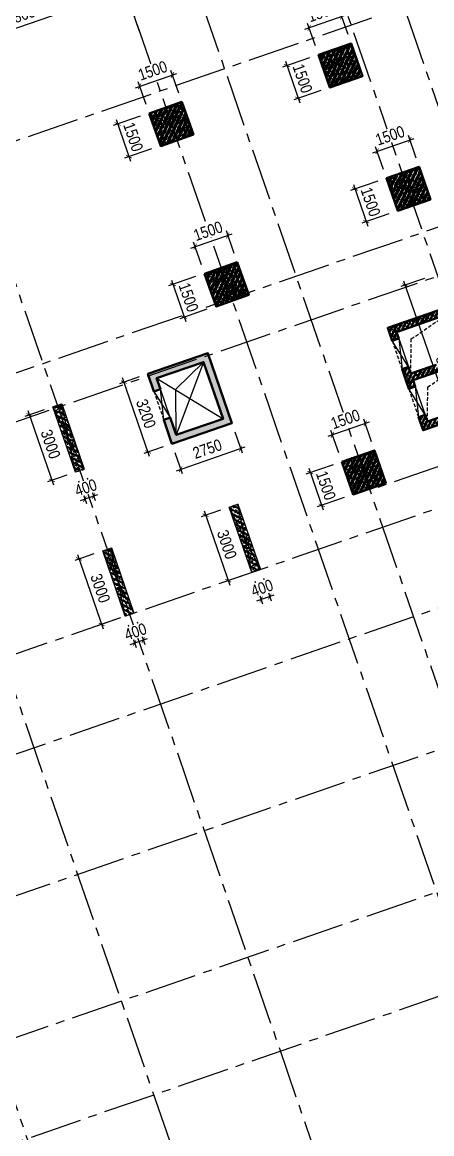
# Model space of a CAD drawing. Header units: millimetres. Extents: x -340714 to 2967022, y -655653 to 62.
# Drawn here: x 1087862 to 1105607, y -159524 to -111390 of the extents above; entities that cross this region are included whole.
import ezdxf

# ---------------------------------------------------------------- set-up
doc = ezdxf.new("R2010")
doc.units = ezdxf.units.MM
doc.header["$LTSCALE"] = 100
doc.header["$PDMODE"] = 32
doc.header["$PDSIZE"] = 2.5
doc.linetypes.add('CENTER2', pattern=[1.125, 0.75, -0.125, 0.125, -0.125])
doc.linetypes.add('DASHED', pattern=[4.5, 3, -1.5])
for name, color, linetype in [('ccu11-Khuat', 9, 'DASHED'), ('ccu11-Thay', 7, 'Continuous'), ('ccu12-Hatch', 250, 'Continuous'), ('ccu12-Manh', 8, 'Continuous'), ('ccu12-Truc', 13, 'CENTER2'), ('KC2-DIM', 251, 'Continuous'), ('KT-Dim', 8, 'Continuous'), ('KT-Hatch', 251, 'Continuous'), ('Xref.Asix of Basement B2$0$AUDIT_I_220805193045-5', 6, 'Continuous'), ('Xref_ST_MBDV Cot vach 30.7.2022|Xref_ST_MBDV Cot vach 30.7.2022|Xref_ST_MBDV Cot vach 30.7.2022|Xref_ST_MBDV Cot vach 30.7.2022|KC-Betong', 6, 'Continuous')]:
    doc.layers.add(name, color=color, linetype=linetype)
for name, color, linetype, lineweight in [('KT-Net cot vach', 6, 'Continuous', 50), ('ST_MBDV Cot vach 220805$0$Xref_ST_MBDV Cot vach 30.7.2022$0$KT-Net cot vach', 6, 'Continuous', 50), ('xref.asix of  podium$0$xref.asix of  podium$0$ST_MBDV Cot vach 220805$0$KT-Net cot vach', 6, 'Continuous', 50)]:
    doc.layers.add(name, color=color, linetype=linetype, lineweight=lineweight)
doc.styles.add('Arial Narrow', font='ARIALN.TTF')
doc.dimstyles.new('ccu12-200', dxfattribs={"dimscale": 200, "dimtxt": 2.5, "dimasz": 1, "dimexe": 1, "dimexo": 2, "dimgap": 1, "dimtad": 1, "dimdec": 0, "dimrnd": 5, "dimdsep": 46, "dimtxsty": 'Arial Narrow', "dimblk": 'ARCHTICK', "dimcen": -1, "dimdle": 1, "dimclrd": 256, "dimclre": 256, "dimclrt": 3, "dimadec": 0, "dimazin": 2, "dimtfac": 0.1, "dimtdec": 0, "dimtmove": 0, "dimatfit": 1, "dimldrblk": 'ARCHTICK', "dimfxl": 1, "dimtvp": 0.833333, "dimtolj": 1, "dimtzin": 12, "dimarcsym": 0})
pattern_1 = [(50, (-550, 3050), (286.904, -25.101), [30, -330]), (355, (-550, 3050), (-55.5, 300.877), [24, -264]), (100.451, (-526.1, 3047.9), (231.404, 275.776), [25.496, -280.457]), (46.184, (-550, 3130), (426.896, -66.208), [45, -495]), (96.636, (-514.43, 3124.5), (373.865, 389.647), [38.244, -420.685]), (351.184, (-550, 3130), (373.865, 389.65), [36, -396]), (21, (-510, 3110), (238.763, -161.048), [30, -330]), (326, (-510, 3110), (97.326, 290.06), [24, -264]), (71.451, (-490.1, 3096.58), (336.09, 129.012), [25.496, -280.457]), (37.5, (-550, 3050), (4.864, 133.1575), [0, -260.8, 0, -268, 0, -265]), (7.5, (-550, 3050), (105.228, 157.7647), [0, -152.8, 0, -254.8, 0, -101]), (327.5, (-639.2, 3050), (213.529, -9.022), [0, -100, 0, -312, 0, -414]), (317.5, (-679.2, 3050), (233.274, 40.042), [0, -130, 0, -207.2, 0, -294]), (45, (-550, 3050), (-120.208, 120.208), []), (45, (-550, 3099), (-120.208, 120.208), [])]
pattern_2 = [(50, (550, -550), (286.904, -25.1), [30, -330]), (355, (550, -550), (-55.5, 300.877), [24, -264]), (100.451, (573.9, -552.1), (231.404, 275.776), [25.496, -280.457]), (46.184, (550, -470), (426.9, -66.21), [45, -495]), (96.636, (585.57, -475.5), (373.87, 389.65), [38.24, -420.69]), (351.184, (550, -470), (373.86, 389.65), [36, -396]), (21, (590, -490), (238.763, -161.048), [30, -330]), (326, (590, -490), (97.326, 290.06), [24, -264]), (71.451, (609.9, -503.42), (336.09, 129.01), [25.496, -280.457]), (37.5, (550, -550), (4.864, 133.1575), [0, -260.8, 0, -268, 0, -265]), (7.5, (550, -550), (105.228, 157.765), [0, -152.8, 0, -254.8, 0, -101]), (327.5, (460.8, -550), (213.529, -9.022), [0, -100, 0, -312, 0, -414]), (317.5, (420.8, -550), (233.274, 40.042), [0, -130, 0, -207.2, 0, -294]), (45, (550, -550), (-120.208, 120.208), []), (45, (550, -501), (-120.208, 120.208), [])]

# ---------------------------------------------------------------- blocks, each defined once
blk = doc.blocks.new('_ARCHTICK')
at = {"color": 0, "linetype": 'ByBlock', "const_width": 0.15}
blk.add_lwpolyline([(-0.5, -0.5), (0.5, 0.5)], dxfattribs=at)
blk = doc.blocks.new('*D1023')
at = {"layer": 'Defpoints', "color": 0, "transparency": 16777216}
for p in [(333214, -44363), (333962, -46528), (325785, -49351)]:
    blk.add_point(p, dxfattribs=at)
at = {"layer": 'KT-Dim', "lineweight": -2, "transparency": 16777216}
for p, q in [((333831, -46150), (333149, -44174)), ((324849, -47251), (333403, -44298)), ((325655, -48973), (324972, -46997))]:
    blk.add_line(p, q, dxfattribs=at)
at = {"layer": 'KT-Dim', "lineweight": -2, "transparency": 16777216, "xscale": 200, "yscale": 200, "zscale": 200}
for p, rotation in [((333214, -44363), 19.04713796363416), ((325038, -47186), 199.0471379636342)]:
    blk.add_blockref('_ARCHTICK', p, dxfattribs=dict(at, rotation=rotation))
at = {"layer": 'KT-Dim', "color": 3, "transparency": 16777216, "insert": (328977, -45344), "char_height": 500, "attachment_point": 5, "rotation": 19.0471, "style": 'Arial Narrow'}
blk.add_mtext('\\A1;8650', dxfattribs=at)
blk = doc.blocks.new('*D1024')
at = {"layer": 'Defpoints', "color": 0, "transparency": 16777216}
for p in [(336003, -43400), (336750, -45566), (333962, -46528)]:
    blk.add_point(p, dxfattribs=at)
at = {"layer": 'KT-Dim', "lineweight": -2, "transparency": 16777216}
for p, q in [((336620, -45188), (335937, -43211)), ((333025, -44428), (336192, -43335)), ((333831, -46150), (333149, -44174))]:
    blk.add_line(p, q, dxfattribs=at)
at = {"layer": 'KT-Dim', "lineweight": -2, "transparency": 16777216, "xscale": 200, "yscale": 200, "zscale": 200}
for p, rotation in [((336003, -43400), 19.04713796363416), ((333214, -44363), 199.0471379636342)]:
    blk.add_blockref('_ARCHTICK', p, dxfattribs=dict(at, rotation=rotation))
at = {"layer": 'KT-Dim', "color": 3, "transparency": 16777216, "insert": (334460, -43451), "char_height": 500, "attachment_point": 5, "rotation": 19.0471, "style": 'Arial Narrow'}
blk.add_mtext('\\A1;2950', dxfattribs=at)
blk = doc.blocks.new('LOI-B2-T1-PN')
at = {"layer": 'KT-Net cot vach'}
h = blk.add_hatch(dxfattribs=at)
h.set_pattern_fill('1BETONG2-BOP', color=250, scale=30, style=0, pattern_type=2)
h.set_pattern_definition([(69.0471, (17329.28, -10971.5), (209.5408, 52.4275), [22.5, -247.5]), (14.0471, (17329.28, -10971.5), (-112.989, 199.7187), [18, -198]), (119.4985, (17346.74, -10967.13), (96.552, 252.1462), [19.122, -210.3426]), (65.2313, (17309.7, -10914.8), (318.848, 57.55), [33.75, -371.25]), (115.6827, (17336.27, -10910), (169.677, 367.7426), [28.683, -315.514]), (10.2313, (17309.7, -10914.8), (169.677, 367.743), [27, -297]), (40.0471, (17342.95, -10919.18), (208.686, -55.7332), [22.5, -247.5]), (245.0471, (17342.95, -10919.18), (226.3168, -37.8782), [18, -198]), (90.4985, (17360.34, -10923.82), (206.6893, 173.7226), [19.122, -210.3426]), (86.54714, (17329.276, -10971.5), (-73.03432, 68.2125), [0, -195.6, 0, -201, 0, -198.75]), (23.5471, (17329.28, -10971.5), (43.1377, 135.5289), [0, -114.6, 0, -191.1, 0, -75.75]), (346.54714, (17266.04, -10993.335), (153.58697, 45.86723), [0, -75, 0, -234, 0, -310.5]), (336.5471, (17237.68, -11003.13), (155.5764, 85.4834), [0, -97.5, 0, -155.4, 0, -220.5]), (334.0471, (17329.28, -10971.5), (55.798, 114.6422), []), (334.0471, (17317.28, -10936.76), (55.798, 114.6422), [])])
h.paths.add_polyline_path([(25769, -4010), (25606, -3537), (27639, -2836), (28487, -5293), (26455, -5995), (26194, -5239), (25910, -5337), (26269, -6376), (28869, -5479), (27824, -2454), (25225, -3351), (25486, -4108)])
at = {"layer": 'ccu11-Khuat', "color": 6, "ltscale": 0.5}
blk.add_lwpolyline([(25486, -4108), (25910, -5337)], dxfattribs=at)
at = {"layer": 'ccu11-Thay', "color": 6, "ltscale": 0.5}
blk.add_lwpolyline([(26194, -5239), (25769, -4010)], dxfattribs=at)
at = {"layer": 'ccu12-Manh', "ltscale": 0.5}
blk.add_lwpolyline([(26455, -5995), (26431, -4005), (27639, -2836)], dxfattribs=at)
at = {"layer": 'KC2-DIM', "ltscale": 0.5}
for points in [[(27639, -2836), (26455, -5995)], [(25606, -3537), (28487, -5293)], [(25486, -4108), (26194, -5239)], [(25910, -5337), (25769, -4010)]]:
    blk.add_lwpolyline(points, dxfattribs=at)
at = {"layer": 'KT-Net cot vach'}
blk.add_lwpolyline([(25769, -4010), (25606, -3537), (27639, -2836), (28487, -5293), (26455, -5995), (26194, -5239), (25910, -5337), (26269, -6376), (28869, -5479), (27824, -2454), (25225, -3351), (25486, -4108)], close=True, dxfattribs=at)
blk = doc.blocks.new('LOI-KD-PN')
at = {"layer": 'KT-Hatch'}
h = blk.add_hatch(dxfattribs=at)
h.set_pattern_fill('BTCT', color=256, scale=40, angle=19.0471)
h.set_pattern_definition([(69.0471, (-1438.87, -2076.93), (279.3878, 69.9034), [30, -330]), (14.0471, (-1438.87, -2076.93), (-150.6518, 266.2916), [24, -264]), (119.4985, (-1415.6, -2071.1), (128.7362, 336.1949), [25.496, -280.4568]), (65.2313, (-1464.98, -2001.3), (425.1306, 76.733), [45, -495]), (115.6827, (-1429.55, -1994.9), (226.2364, 490.3235), [38.244, -420.685]), (10.2313, (-1465, -2001.3), (226.236, 490.3237), [36, -396]), (40.0471, (-1420.64, -2007.16), (278.2479, -74.311), [30, -330]), (345.0471, (-1420.64, -2007.16), (-2.6623, 305.9413), [24, -264]), (90.4985, (-1397.46, -2013.36), (275.5857, 231.6301), [25.496, -280.4568]), (56.54714, (-1438.87, -2076.93), (-38.85778, 127.45455), [0, -260.8, 0, -268, 0, -265]), (26.54714, (-1438.87, -2076.93), (47.9808, 183.4678), [0, -152.8, 0, -254.8, 0, -101]), (346.54714, (-1523.19, -2106.04), (204.78263, 61.1563), [0, -100, 0, -312, 0, -414]), (336.54714, (-1561, -2119.1), (207.4352, 113.9779), [0, -130, 0, -207.2, 0, -294]), (64.04714, (-1438.87, -2076.93), (-134.87316, 65.6447), []), (64.04714, (-1372.03, -2053.86), (-134.87316, 65.6447), [])])
h.paths.add_polyline_path([(-25413, 16274), (-27871, 15426), (-27675, 14859), (-27392, 14956), (-27490, 15240), (-25315, 15991), (-24695, 14195), (-26869, 13444), (-26967, 13728), (-27251, 13630), (-27055, 13063), (-26957, 12779), (-26674, 12877), (-26772, 13161), (-24597, 13911), (-23977, 12115), (-26151, 11365), (-26249, 11648), (-26533, 11550), (-26337, 10983), (-23880, 11832)])
at = {"layer": 'ccu11-Khuat', "ltscale": 0.5}
blk.add_lwpolyline([(-26869, 13444), (-26852, 14940), (-25315, 15991)], dxfattribs=at)
at = {"layer": 'ccu11-Khuat', "color": 6, "ltscale": 0.5, "elevation": 0}
for points in [[(-27675, 14859), (-27251, 13630)], [(-26957, 12779), (-26533, 11550)]]:
    blk.add_lwpolyline(points, dxfattribs=at)
at = {"layer": 'ccu11-Khuat', "ltscale": 0.5, "elevation": 0}
blk.add_lwpolyline([(-26151, 11365), (-26134, 12860), (-24597, 13911)], dxfattribs=at)
at = {"layer": 'ccu11-Thay', "color": 6, "ltscale": 0.5, "elevation": 0}
for points in [[(-27392, 14956), (-26967, 13728)], [(-26674, 12877), (-26249, 11648)]]:
    blk.add_lwpolyline(points, dxfattribs=at)
at = {"layer": 'KC2-DIM', "ltscale": 0.5, "elevation": 0}
for points in [[(-27392, 14956), (-27251, 13630)], [(-26967, 13728), (-27675, 14859)], [(-26249, 11648), (-26957, 12779)], [(-26674, 12877), (-26533, 11550)]]:
    blk.add_lwpolyline(points, dxfattribs=at)
at = {"layer": 'ST_MBDV Cot vach 220805$0$Xref_ST_MBDV Cot vach 30.7.2022$0$KT-Net cot vach', "elevation": 0}
blk.add_lwpolyline([(-25413, 16274), (-27871, 15426), (-27675, 14859), (-27392, 14956), (-27490, 15240), (-25315, 15991), (-24695, 14195), (-26869, 13444), (-26967, 13728), (-27251, 13630), (-27055, 13063), (-26957, 12779), (-26674, 12877), (-26772, 13161), (-24597, 13911), (-23977, 12115), (-26151, 11365), (-26249, 11648), (-26533, 11550), (-26337, 10983), (-23880, 11832)], close=True, dxfattribs=at)
at = {"layer": 'xref.asix of  podium$0$xref.asix of  podium$0$ST_MBDV Cot vach 220805$0$KT-Net cot vach', "color": 6}
for p, q in [((-27392, 14956, 0), (-27675, 14859, 0)), ((-26967, 13728, 0), (-27251, 13630, 0))]:
    blk.add_line(p, q, dxfattribs=at)
blk = doc.blocks.new('*U147')
h = blk.add_hatch()
h.set_pattern_fill('VATLIEU04', color=250, scale=40, style=0, pattern_type=2)
h.set_pattern_definition(pattern_1)
h.paths.add_polyline_path([(-475, -475), (-75, -475), (-75, 2525), (-475, 2525)])
at = {"color": 6, "ltscale": 0.25}
blk.add_lwpolyline([(-475, -475), (-75, -475), (-75, 2525), (-475, 2525)], close=True, dxfattribs=at)
at = {"layer": 'Defpoints', "linetype": 'ByBlock', "ltscale": 30}
for p, q in [((-75, -475), (-475, 2525)), ((-475, -475), (-75, 2525))]:
    blk.add_line(p, q, dxfattribs=at)
blk = doc.blocks.new('*U151')
h = blk.add_hatch()
h.set_pattern_fill('VATLIEU04', color=250, scale=40, style=0, pattern_type=2)
h.set_pattern_definition(pattern_2)
h.paths.add_polyline_path([(-475, 475), (1025, 475), (1025, -1025), (-475, -1025)])
at = {"color": 6, "ltscale": 0.25}
blk.add_lwpolyline([(-475, 475), (1025, 475), (1025, -1025), (-475, -1025)], close=True, dxfattribs=at)
at = {"layer": 'Defpoints', "linetype": 'ByBlock', "ltscale": 30}
for p, q in [((1025, 475), (-475, -1025)), ((-475, 475), (1025, -1025))]:
    blk.add_line(p, q, dxfattribs=at)
blk = doc.blocks.new('*U157')
h = blk.add_hatch()
h.set_pattern_fill('VATLIEU04', color=250, scale=40, style=0, pattern_type=2)
h.set_pattern_definition(pattern_2)
h.paths.add_polyline_path([(-475, 475), (1025, 475), (1025, -1025), (-475, -1025)])
at = {"color": 6, "ltscale": 0.25}
blk.add_lwpolyline([(-475, 475), (1025, 475), (1025, -1025), (-475, -1025)], close=True, dxfattribs=at)
at = {"layer": 'Defpoints', "linetype": 'ByBlock', "ltscale": 30}
for p, q in [((1025, 475), (-475, -1025)), ((-475, 475), (1025, -1025))]:
    blk.add_line(p, q, dxfattribs=at)
blk = doc.blocks.new('*U339')
h = blk.add_hatch()
h.set_pattern_fill('VATLIEU04', color=250, scale=40, style=0, pattern_type=2)
h.set_pattern_definition(pattern_1)
h.paths.add_polyline_path([(-475, -475), (-75, -475), (-75, 2525), (-475, 2525)])
at = {"color": 6, "ltscale": 0.25}
blk.add_lwpolyline([(-475, -475), (-75, -475), (-75, 2525), (-475, 2525)], close=True, dxfattribs=at)
at = {"layer": 'Defpoints', "linetype": 'ByBlock', "ltscale": 30}
for p, q in [((-75, -475), (-475, 2525)), ((-475, -475), (-75, 2525))]:
    blk.add_line(p, q, dxfattribs=at)
blk = doc.blocks.new('MBDVCOTVACH-T2-T6-PN')
at = {"layer": 'ccu12-Hatch', "ltscale": 0.5}
h = blk.add_hatch(dxfattribs=at)
h.set_pattern_fill('BETONG', color=256, scale=50, pattern_type=2)
h.set_pattern_definition([(0, (-1923553.4, 300749.45), (0, 259.80762), [6.25, -143.75]), (0, (-1923553.4, 300760.28), (0, 259.80762), [6.25, -143.75]), (120, (-1923553.4, 300749.45), (-225, -129.90381), [6.25, -143.75]), (120, (-1923544.03, 300754.87), (-225, -129.90381), [6.25, -143.75]), (0, (-1923478.4, 300879.36), (0, 259.80762), [6.25, -143.75]), (0, (-1923478.4, 300890.18), (0, 259.80762), [6.25, -143.75]), (120, (-1923478.4, 300879.36), (-225, -129.90381), [6.25, -143.75]), (120, (-1923469.03, 300884.77), (-225, -129.90381), [6.25, -143.75]), (60, (-1923547.16, 300749.45), (-225, 129.90381), [6.25, -143.75]), (60, (-1923556.53, 300754.87), (-225, 129.90381), [6.25, -143.75]), (60, (-1923472.16, 300619.55), (-225, 129.90381), [6.25, -143.75]), (60, (-1923481.53, 300624.96), (-225, 129.90381), [6.25, -143.75]), (45, (-1923553.41, 300749.454), (-53.0330086, 53.0330086), []), (50, (-1923553.4, 300749.45), (358.63009, -31.376067), [37.5, -412.5]), (355, (-1923553.4, 300749.45), (-69.37567, 376.09607), [30, -330]), (100.4514, (-1923523.52, 300746.84), (289.25469, 344.71977), [31.870095, -350.571056]), (46.1842, (-1923553.4, 300849.45), (533.62052, -82.75951), [56.25, -618.75]), (96.6356, (-1923508.94, 300842.56), (467.33135, 487.05894), [47.80514, -525.8565]), (351.1842, (-1923553.4, 300849.45), (467.33097, 487.0593), [45, -495]), (21, (-1923503.4, 300824.45), (298.453526, -201.309445), [37.5, -412.5]), (326, (-1923503.4, 300824.45), (121.657666, 362.57502), [30, -330]), (71.4514, (-1923478.54, 300807.68), (420.111314, 161.26525), [31.870095, -350.571056]), (37.5, (-1923553.41, 300749.45), (6.079928, 166.446927), [0, -326, 0, -335, 0, -331.25]), (7.5, (-1923553.4, 300749.45), (131.534769, 197.205856), [0, -191, 0, -318.5, 0, -126.25]), (327.5, (-1923664.9, 300749.45), (266.911218, -11.277436), [0, -125, 0, -390, 0, -517.5]), (317.5, (-1923714.9, 300749.45), (291.593085, 50.05249), [0, -162.5, 0, -259, 0, -367.5])])
edge = h.paths.add_edge_path()
edge.add_arc((4098, -8624), 750, 0, 360)
edge = h.paths.add_edge_path()
edge.add_arc((1410, -254), 750, 0, 360)
edge = h.paths.add_edge_path()
edge.add_arc((101637, -32127), 750, 0, 360)
edge = h.paths.add_edge_path()
edge.add_arc((54389, -32052), 750, 0, 360)
at = {"layer": 'KT-Net cot vach'}
for name, p, rotation in [('*U151', (33221, 10173, 0), 19.35977521795311), ('*U151', (25888, 7638, 0), 19.6849732125525), ('*U151', (36164, 4835, 0), 19.04713795399666), ('*U157', (28287, 691), 19.6849732125525), ('*U151', (34230, -7448), 19.04713795399666)]:
    blk.add_blockref(name, p, dxfattribs=dict(at, rotation=rotation))
at = {"layer": 'Xref.Asix of Basement B2$0$AUDIT_I_220805193045-5', "linetype": 'ByBlock', "xscale": -0.9999999999999998, "rotation": 19.04713795400158}
blk.add_blockref('*U147', (29502, -11528), dxfattribs=at)
at = {"layer": 'Xref_ST_MBDV Cot vach 30.7.2022|Xref_ST_MBDV Cot vach 30.7.2022|Xref_ST_MBDV Cot vach 30.7.2022|Xref_ST_MBDV Cot vach 30.7.2022|KC-Betong', "linetype": 'ByBlock', "xscale": -0.9999999999999998, "rotation": 19.04713795400158}
for p in [(21866, -7182), (24020, -13421)]:
    blk.add_blockref('*U339', p, dxfattribs=at)
blk = doc.blocks.new('*D865')
at = {"layer": 'Defpoints', "color": 0, "ltscale": 0.5, "transparency": 16777216}
for p in [(1094775, -114837), (1093357, -115326)]:
    blk.add_point(p, dxfattribs=at)
at = {"layer": 'KC2-DIM', "lineweight": -2, "ltscale": 0.5, "transparency": 16777216}
for p, q in [((1094644, -114459), (1094307, -113482)), ((1092765, -114226), (1094561, -113606)), ((1093226, -114948), (1092889, -113972))]:
    blk.add_line(p, q, dxfattribs=at)
at = {"layer": 'KC2-DIM', "lineweight": -2, "ltscale": 0.5, "transparency": 16777216, "xscale": 200, "yscale": 200, "zscale": 200}
for p, rotation in [((1094372, -113672), 19.04713795399314), ((1092954, -114161), 199.0471379539931)]:
    blk.add_blockref('_ARCHTICK', p, dxfattribs=dict(at, rotation=rotation))
at = {"layer": 'KC2-DIM', "color": 3, "ltscale": 0.5, "transparency": 16777216, "insert": (1093515, -113486), "char_height": 500, "attachment_point": 5, "rotation": 19.0471, "style": 'Arial Narrow', "bg_fill": 3, "box_fill_scale": 1.1, "bg_fill_color": 256, "bg_fill_true_color": 13158600, "bg_fill_transparency": 0}
blk.add_mtext('\\A1;1500', dxfattribs=at)
at = {"layer": 'Defpoints', "color": 0, "ltscale": 0.5, "transparency": 16777216}
blk.add_point((1094372, -113672), dxfattribs=at)
blk = doc.blocks.new('*D866')
at = {"layer": 'Defpoints', "color": 0, "ltscale": 0.5, "transparency": 16777216}
for p in [(1093357, -115326), (1093846, -116744)]:
    blk.add_point(p, dxfattribs=at)
at = {"layer": 'KC2-DIM', "lineweight": -2, "ltscale": 0.5, "transparency": 16777216}
for p, q in [((1092979, -115457), (1091807, -115861)), ((1091930, -115607), (1092551, -117403)), ((1093468, -116875), (1092296, -117279))]:
    blk.add_line(p, q, dxfattribs=at)
at = {"layer": 'KC2-DIM', "lineweight": -2, "ltscale": 0.5, "transparency": 16777216, "xscale": 200, "yscale": 200, "zscale": 200}
for p, rotation in [((1091996, -115796), 109.047137953989), ((1092485, -117214), 289.047137953989)]:
    blk.add_blockref('_ARCHTICK', p, dxfattribs=dict(at, rotation=rotation))
at = {"layer": 'KC2-DIM', "color": 3, "ltscale": 0.5, "transparency": 16777216, "insert": (1092671, -116357), "char_height": 500, "attachment_point": 5, "rotation": 289.0471, "style": 'Arial Narrow', "bg_fill": 3, "box_fill_scale": 1.1, "bg_fill_color": 256, "bg_fill_true_color": 13158600, "bg_fill_transparency": 0}
blk.add_mtext('\\A1;1500', dxfattribs=at)
at = {"layer": 'Defpoints', "color": 0, "ltscale": 0.5, "transparency": 16777216}
blk.add_point((1092485, -117214), dxfattribs=at)
blk = doc.blocks.new('*D867')
at = {"layer": 'Defpoints', "color": 0, "ltscale": 0.5, "transparency": 16777216}
for p in [(1102112, -112306), (1100694, -112796)]:
    blk.add_point(p, dxfattribs=at)
at = {"layer": 'KC2-DIM', "lineweight": -2, "ltscale": 0.5, "transparency": 16777216}
for p, q in [((1100103, -111696), (1101899, -111076)), ((1101981, -111928), (1101644, -110952)), ((1100563, -112418), (1100226, -111442))]:
    blk.add_line(p, q, dxfattribs=at)
at = {"layer": 'KC2-DIM', "lineweight": -2, "ltscale": 0.5, "transparency": 16777216, "xscale": 200, "yscale": 200, "zscale": 200}
for p, rotation in [((1101710, -111141), 19.04713795399605), ((1100292, -111631), 199.047137953996)]:
    blk.add_blockref('_ARCHTICK', p, dxfattribs=dict(at, rotation=rotation))
at = {"layer": 'KC2-DIM', "color": 3, "ltscale": 0.5, "transparency": 16777216, "insert": (1100852, -110956), "char_height": 500, "attachment_point": 5, "rotation": 19.0471, "style": 'Arial Narrow', "bg_fill": 3, "box_fill_scale": 1.1, "bg_fill_color": 256, "bg_fill_true_color": 13158600, "bg_fill_transparency": 0}
blk.add_mtext('\\A1;1500', dxfattribs=at)
at = {"layer": 'Defpoints', "color": 0, "ltscale": 0.5, "transparency": 16777216}
blk.add_point((1101710, -111141), dxfattribs=at)
blk = doc.blocks.new('*D868')
at = {"layer": 'Defpoints', "color": 0, "ltscale": 0.5, "transparency": 16777216}
for p in [(1100694, -112796), (1101183, -114214)]:
    blk.add_point(p, dxfattribs=at)
at = {"layer": 'KC2-DIM', "lineweight": -2, "ltscale": 0.5, "transparency": 16777216}
for p, q in [((1100316, -112927), (1099144, -113331)), ((1099268, -113077), (1099888, -114873)), ((1100805, -114344), (1099633, -114749))]:
    blk.add_line(p, q, dxfattribs=at)
at = {"layer": 'KC2-DIM', "lineweight": -2, "ltscale": 0.5, "transparency": 16777216, "xscale": 200, "yscale": 200, "zscale": 200}
for p, rotation in [((1099333, -113266), 109.047137953989), ((1099822, -114684), 289.047137953989)]:
    blk.add_blockref('_ARCHTICK', p, dxfattribs=dict(at, rotation=rotation))
at = {"layer": 'KC2-DIM', "color": 3, "ltscale": 0.5, "transparency": 16777216, "insert": (1100008, -113826), "char_height": 500, "attachment_point": 5, "rotation": 289.0471, "style": 'Arial Narrow', "bg_fill": 3, "box_fill_scale": 1.1, "bg_fill_color": 256, "bg_fill_true_color": 13158600, "bg_fill_transparency": 0}
blk.add_mtext('\\A1;1500', dxfattribs=at)
at = {"layer": 'Defpoints', "color": 0, "ltscale": 0.5, "transparency": 16777216}
blk.add_point((1099822, -114684), dxfattribs=at)
blk = doc.blocks.new('*D825')
at = {"layer": 'Defpoints', "color": 0, "ltscale": 0.5, "transparency": 16777216}
for p in [(1105059, -117649), (1103641, -118139)]:
    blk.add_point(p, dxfattribs=at)
at = {"layer": 'KC2-DIM', "lineweight": -2, "ltscale": 0.5, "transparency": 16777216}
for p, q in [((1103050, -117039), (1104846, -116419)), ((1104929, -117271), (1104592, -116295)), ((1103511, -117760), (1103174, -116784))]:
    blk.add_line(p, q, dxfattribs=at)
at = {"layer": 'KC2-DIM', "lineweight": -2, "ltscale": 0.5, "transparency": 16777216, "xscale": 200, "yscale": 200, "zscale": 200}
for p, rotation in [((1104657, -116484), 19.04713795399605), ((1103239, -116973), 199.047137953996)]:
    blk.add_blockref('_ARCHTICK', p, dxfattribs=dict(at, rotation=rotation))
at = {"layer": 'KC2-DIM', "color": 3, "ltscale": 0.5, "transparency": 16777216, "insert": (1103799, -116298), "char_height": 500, "attachment_point": 5, "rotation": 19.0471, "style": 'Arial Narrow', "bg_fill": 3, "box_fill_scale": 1.1, "bg_fill_color": 256, "bg_fill_true_color": 13158600, "bg_fill_transparency": 0}
blk.add_mtext('\\A1;1500', dxfattribs=at)
at = {"layer": 'Defpoints', "color": 0, "ltscale": 0.5, "transparency": 16777216}
blk.add_point((1104657, -116484), dxfattribs=at)
blk = doc.blocks.new('*D826')
at = {"layer": 'Defpoints', "color": 0, "ltscale": 0.5, "transparency": 16777216}
for p in [(1103641, -118139), (1104131, -119556)]:
    blk.add_point(p, dxfattribs=at)
at = {"layer": 'KC2-DIM', "lineweight": -2, "ltscale": 0.5, "transparency": 16777216}
for p, q in [((1103263, -118269), (1102091, -118674)), ((1102215, -118419), (1102835, -120215)), ((1103753, -119687), (1102581, -120092))]:
    blk.add_line(p, q, dxfattribs=at)
at = {"layer": 'KC2-DIM', "lineweight": -2, "ltscale": 0.5, "transparency": 16777216, "xscale": 200, "yscale": 200, "zscale": 200}
for p, rotation in [((1102280, -118608), 109.047137953989), ((1102770, -120026), 289.047137953989)]:
    blk.add_blockref('_ARCHTICK', p, dxfattribs=dict(at, rotation=rotation))
at = {"layer": 'KC2-DIM', "color": 3, "ltscale": 0.5, "transparency": 16777216, "insert": (1102956, -119169), "char_height": 500, "attachment_point": 5, "rotation": 289.0471, "style": 'Arial Narrow', "bg_fill": 3, "box_fill_scale": 1.1, "bg_fill_color": 256, "bg_fill_true_color": 13158600, "bg_fill_transparency": 0}
blk.add_mtext('\\A1;1500', dxfattribs=at)
at = {"layer": 'Defpoints', "color": 0, "ltscale": 0.5, "transparency": 16777216}
blk.add_point((1102770, -120026), dxfattribs=at)
blk = doc.blocks.new('*D827')
at = {"layer": 'Defpoints', "color": 0, "ltscale": 0.5, "transparency": 16777216}
for p in [(1097173, -121784), (1095755, -122274)]:
    blk.add_point(p, dxfattribs=at)
at = {"layer": 'KC2-DIM', "lineweight": -2, "ltscale": 0.5, "transparency": 16777216}
for p, q in [((1095164, -121174), (1096960, -120554)), ((1097043, -121406), (1096706, -120430)), ((1095625, -121896), (1095288, -120920))]:
    blk.add_line(p, q, dxfattribs=at)
at = {"layer": 'KC2-DIM', "lineweight": -2, "ltscale": 0.5, "transparency": 16777216, "xscale": 200, "yscale": 200, "zscale": 200}
for p, rotation in [((1096771, -120619), 19.04713795399314), ((1095353, -121109), 199.0471379539931)]:
    blk.add_blockref('_ARCHTICK', p, dxfattribs=dict(at, rotation=rotation))
at = {"layer": 'KC2-DIM', "color": 3, "ltscale": 0.5, "transparency": 16777216, "insert": (1095913, -120433), "char_height": 500, "attachment_point": 5, "rotation": 19.0471, "style": 'Arial Narrow', "bg_fill": 3, "box_fill_scale": 1.1, "bg_fill_color": 256, "bg_fill_true_color": 13158600, "bg_fill_transparency": 0}
blk.add_mtext('\\A1;1500', dxfattribs=at)
at = {"layer": 'Defpoints', "color": 0, "ltscale": 0.5, "transparency": 16777216}
blk.add_point((1096771, -120619), dxfattribs=at)
blk = doc.blocks.new('*D828')
at = {"layer": 'Defpoints', "color": 0, "ltscale": 0.5, "transparency": 16777216}
for p in [(1095755, -122274), (1096245, -123692)]:
    blk.add_point(p, dxfattribs=at)
at = {"layer": 'KC2-DIM', "lineweight": -2, "ltscale": 0.5, "transparency": 16777216}
for p, q in [((1095377, -122404), (1094205, -122809)), ((1094329, -122555), (1094949, -124351)), ((1095867, -123822), (1094695, -124227))]:
    blk.add_line(p, q, dxfattribs=at)
at = {"layer": 'KC2-DIM', "lineweight": -2, "ltscale": 0.5, "transparency": 16777216, "xscale": 200, "yscale": 200, "zscale": 200}
for p, rotation in [((1094394, -122744), 109.047137953989), ((1094884, -124162), 289.047137953989)]:
    blk.add_blockref('_ARCHTICK', p, dxfattribs=dict(at, rotation=rotation))
at = {"layer": 'KC2-DIM', "color": 3, "ltscale": 0.5, "transparency": 16777216, "insert": (1095069, -123304), "char_height": 500, "attachment_point": 5, "rotation": 289.0471, "style": 'Arial Narrow', "bg_fill": 3, "box_fill_scale": 1.1, "bg_fill_color": 256, "bg_fill_true_color": 13158600, "bg_fill_transparency": 0}
blk.add_mtext('\\A1;1500', dxfattribs=at)
at = {"layer": 'Defpoints', "color": 0, "ltscale": 0.5, "transparency": 16777216}
blk.add_point((1094884, -124162), dxfattribs=at)
blk = doc.blocks.new('*D817')
at = {"layer": 'Defpoints', "color": 0, "ltscale": 0.5, "transparency": 16777216}
for p in [(1103125, -129932), (1101707, -130421)]:
    blk.add_point(p, dxfattribs=at)
at = {"layer": 'KC2-DIM', "lineweight": -2, "ltscale": 0.5, "transparency": 16777216}
for p, q in [((1101115, -129321), (1102911, -128701)), ((1102994, -129554), (1102657, -128578)), ((1101576, -130043), (1101239, -129067))]:
    blk.add_line(p, q, dxfattribs=at)
at = {"layer": 'KC2-DIM', "lineweight": -2, "ltscale": 0.5, "transparency": 16777216, "xscale": 200, "yscale": 200, "zscale": 200}
for p, rotation in [((1102722, -128767), 19.04713795399604), ((1101305, -129256), 199.047137953996)]:
    blk.add_blockref('_ARCHTICK', p, dxfattribs=dict(at, rotation=rotation))
at = {"layer": 'KC2-DIM', "color": 3, "ltscale": 0.5, "transparency": 16777216, "insert": (1101865, -128581), "char_height": 500, "attachment_point": 5, "rotation": 19.0471, "style": 'Arial Narrow', "bg_fill": 3, "box_fill_scale": 1.1, "bg_fill_color": 256, "bg_fill_true_color": 13158600, "bg_fill_transparency": 0}
blk.add_mtext('\\A1;1500', dxfattribs=at)
at = {"layer": 'Defpoints', "color": 0, "ltscale": 0.5, "transparency": 16777216}
blk.add_point((1102722, -128767), dxfattribs=at)
blk = doc.blocks.new('*D818')
at = {"layer": 'Defpoints', "color": 0, "ltscale": 0.5, "transparency": 16777216}
for p in [(1101707, -130421), (1102196, -131839)]:
    blk.add_point(p, dxfattribs=at)
at = {"layer": 'KC2-DIM', "lineweight": -2, "ltscale": 0.5, "transparency": 16777216}
for p, q in [((1101329, -130552), (1100157, -130957)), ((1100281, -130702), (1100901, -132498)), ((1101818, -131970), (1100646, -132374))]:
    blk.add_line(p, q, dxfattribs=at)
at = {"layer": 'KC2-DIM', "lineweight": -2, "ltscale": 0.5, "transparency": 16777216, "xscale": 200, "yscale": 200, "zscale": 200}
for p, rotation in [((1100346, -130891), 109.047137953989), ((1100835, -132309), 289.047137953989)]:
    blk.add_blockref('_ARCHTICK', p, dxfattribs=dict(at, rotation=rotation))
at = {"layer": 'KC2-DIM', "color": 3, "ltscale": 0.5, "transparency": 16777216, "insert": (1101021, -131452), "char_height": 500, "attachment_point": 5, "rotation": 289.0471, "style": 'Arial Narrow', "bg_fill": 3, "box_fill_scale": 1.1, "bg_fill_color": 256, "bg_fill_true_color": 13158600, "bg_fill_transparency": 0}
blk.add_mtext('\\A1;1500', dxfattribs=at)
at = {"layer": 'Defpoints', "color": 0, "ltscale": 0.5, "transparency": 16777216}
blk.add_point((1100835, -132309), dxfattribs=at)
blk = doc.blocks.new('*D890')
at = {"layer": 'Defpoints', "color": 0, "ltscale": 0.5, "transparency": 16777216}
for p in [(1091348, -134278), (1092327, -137113), (1091304, -137466)]:
    blk.add_point(p, dxfattribs=at)
at = {"layer": 'KC2-DIM', "lineweight": -2, "ltscale": 0.5, "transparency": 16777216}
for p, q in [((1090970, -134408), (1090136, -134696)), ((1090260, -134442), (1091370, -137655)), ((1091949, -137244), (1091115, -137532))]:
    blk.add_line(p, q, dxfattribs=at)
at = {"layer": 'KC2-DIM', "lineweight": -2, "ltscale": 0.5, "transparency": 16777216, "xscale": 200, "yscale": 200, "zscale": 200}
for p, rotation in [((1090325, -134631), 109.0471379540068), ((1091304, -137466), 289.0471379540069)]:
    blk.add_blockref('_ARCHTICK', p, dxfattribs=dict(at, rotation=rotation))
at = {"layer": 'KC2-DIM', "color": 3, "ltscale": 0.5, "transparency": 16777216, "insert": (1091245, -135900), "char_height": 500, "attachment_point": 5, "rotation": 289.0471, "style": 'Arial Narrow', "bg_fill": 3, "box_fill_scale": 1.1, "bg_fill_color": 256, "bg_fill_true_color": 13158600, "bg_fill_transparency": 0}
blk.add_mtext('\\A1;3000', dxfattribs=at)
blk = doc.blocks.new('*D891')
at = {"layer": 'Defpoints', "color": 0, "ltscale": 0.5, "transparency": 16777216}
blk.add_point((1092705, -136983), dxfattribs=at)
at = {"layer": 'KC2-DIM', "lineweight": -2, "ltscale": 0.5, "transparency": 16777216}
for p, q in [((1092458, -137491), (1092795, -138468)), ((1092836, -137361), (1093173, -138337)), ((1092540, -138344), (1093297, -138083))]:
    blk.add_line(p, q, dxfattribs=at)
at = {"layer": 'KC2-DIM', "lineweight": -2, "ltscale": 0.5, "transparency": 16777216, "xscale": 200, "yscale": 200, "zscale": 200}
for p, rotation in [((1092730, -138279), 199.0472059538776), ((1093108, -138148), 19.04720595387755)]:
    blk.add_blockref('_ARCHTICK', p, dxfattribs=dict(at, rotation=rotation))
at = {"layer": 'KC2-DIM', "color": 3, "ltscale": 0.5, "transparency": 16777216, "insert": (1092770, -137783), "char_height": 500, "attachment_point": 5, "rotation": 19.0472, "style": 'Arial Narrow', "bg_fill": 3, "box_fill_scale": 1.1, "bg_fill_color": 256, "bg_fill_true_color": 13158600, "bg_fill_transparency": 0}
blk.add_mtext('\\A1;400', dxfattribs=at)
at = {"layer": 'Defpoints', "color": 0, "ltscale": 0.5, "transparency": 16777216}
for p in [(1092327, -137113), (1093108, -138148)]:
    blk.add_point(p, dxfattribs=at)
blk = doc.blocks.new('*D800')
at = {"layer": 'Defpoints', "color": 0, "ltscale": 0.5, "transparency": 16777216}
for p in [(1096831, -132385), (1097810, -135220), (1096787, -135574)]:
    blk.add_point(p, dxfattribs=at)
at = {"layer": 'KC2-DIM', "lineweight": -2, "ltscale": 0.5, "transparency": 16777216}
for p, q in [((1096452, -132515), (1095619, -132803)), ((1095742, -132549), (1096852, -135763)), ((1097432, -135351), (1096598, -135639))]:
    blk.add_line(p, q, dxfattribs=at)
at = {"layer": 'KC2-DIM', "lineweight": -2, "ltscale": 0.5, "transparency": 16777216, "xscale": 200, "yscale": 200, "zscale": 200}
for p, rotation in [((1095808, -132738), 109.0471379540068), ((1096787, -135574), 289.0471379540069)]:
    blk.add_blockref('_ARCHTICK', p, dxfattribs=dict(at, rotation=rotation))
at = {"layer": 'KC2-DIM', "color": 3, "ltscale": 0.5, "transparency": 16777216, "insert": (1096728, -134007), "char_height": 500, "attachment_point": 5, "rotation": 289.0471, "style": 'Arial Narrow', "bg_fill": 3, "box_fill_scale": 1.1, "bg_fill_color": 256, "bg_fill_true_color": 13158600, "bg_fill_transparency": 0}
blk.add_mtext('\\A1;3000', dxfattribs=at)
blk = doc.blocks.new('*D801')
at = {"layer": 'Defpoints', "color": 0, "ltscale": 0.5, "transparency": 16777216}
blk.add_point((1098188, -135090), dxfattribs=at)
at = {"layer": 'KC2-DIM', "lineweight": -2, "ltscale": 0.5, "transparency": 16777216}
for p, q in [((1097940, -135599), (1098277, -136575)), ((1098318, -135468), (1098655, -136444)), ((1098023, -136451), (1098779, -136190))]:
    blk.add_line(p, q, dxfattribs=at)
at = {"layer": 'KC2-DIM', "lineweight": -2, "ltscale": 0.5, "transparency": 16777216, "xscale": 200, "yscale": 200, "zscale": 200}
for p, rotation in [((1098590, -136255), 19.04720595387755), ((1098212, -136386), 199.0472059538776)]:
    blk.add_blockref('_ARCHTICK', p, dxfattribs=dict(at, rotation=rotation))
at = {"layer": 'KC2-DIM', "color": 3, "ltscale": 0.5, "transparency": 16777216, "insert": (1098252, -135890), "char_height": 500, "attachment_point": 5, "rotation": 19.0472, "style": 'Arial Narrow', "bg_fill": 3, "box_fill_scale": 1.1, "bg_fill_color": 256, "bg_fill_true_color": 13158600, "bg_fill_transparency": 0}
blk.add_mtext('\\A1;400', dxfattribs=at)
at = {"layer": 'Defpoints', "color": 0, "ltscale": 0.5, "transparency": 16777216}
for p in [(1097810, -135220), (1098590, -136255)]:
    blk.add_point(p, dxfattribs=at)
blk = doc.blocks.new('*D802')
at = {"layer": 'Defpoints', "color": 0, "ltscale": 0.5, "transparency": 16777216}
for p in [(1089194, -128039), (1090173, -130875), (1089150, -131228)]:
    blk.add_point(p, dxfattribs=at)
at = {"layer": 'KC2-DIM', "lineweight": -2, "ltscale": 0.5, "transparency": 16777216}
for p, q in [((1088816, -128169), (1087982, -128457)), ((1088106, -128203), (1089216, -131417)), ((1089795, -131005), (1088961, -131293))]:
    blk.add_line(p, q, dxfattribs=at)
at = {"layer": 'KC2-DIM', "lineweight": -2, "ltscale": 0.5, "transparency": 16777216, "xscale": 200, "yscale": 200, "zscale": 200}
for p, rotation in [((1088171, -128392), 109.0471379540027), ((1089150, -131228), 289.0471379540026)]:
    blk.add_blockref('_ARCHTICK', p, dxfattribs=dict(at, rotation=rotation))
at = {"layer": 'KC2-DIM', "color": 3, "ltscale": 0.5, "transparency": 16777216, "insert": (1089091, -129661), "char_height": 500, "attachment_point": 5, "rotation": 289.0471, "style": 'Arial Narrow', "bg_fill": 3, "box_fill_scale": 1.1, "bg_fill_color": 256, "bg_fill_true_color": 13158600, "bg_fill_transparency": 0}
blk.add_mtext('\\A1;3000', dxfattribs=at)
blk = doc.blocks.new('*D803')
at = {"layer": 'Defpoints', "color": 0, "ltscale": 0.5, "transparency": 16777216}
blk.add_point((1090551, -130744), dxfattribs=at)
at = {"layer": 'KC2-DIM', "lineweight": -2, "ltscale": 0.5, "transparency": 16777216}
for p, q in [((1090304, -131253), (1090641, -132229)), ((1090682, -131122), (1091019, -132099)), ((1090387, -132105), (1091143, -131844))]:
    blk.add_line(p, q, dxfattribs=at)
at = {"layer": 'KC2-DIM', "lineweight": -2, "ltscale": 0.5, "transparency": 16777216, "xscale": 200, "yscale": 200, "zscale": 200}
for p, rotation in [((1090954, -131910), 19.04720595387755), ((1090576, -132040), 199.0472059538776)]:
    blk.add_blockref('_ARCHTICK', p, dxfattribs=dict(at, rotation=rotation))
at = {"layer": 'KC2-DIM', "color": 3, "ltscale": 0.5, "transparency": 16777216, "insert": (1090616, -131544), "char_height": 500, "attachment_point": 5, "rotation": 19.0472, "style": 'Arial Narrow', "bg_fill": 3, "box_fill_scale": 1.1, "bg_fill_color": 256, "bg_fill_true_color": 13158600, "bg_fill_transparency": 0}
blk.add_mtext('\\A1;400', dxfattribs=at)
at = {"layer": 'Defpoints', "color": 0, "ltscale": 0.5, "transparency": 16777216}
for p in [(1090173, -130875), (1090954, -131910)]:
    blk.add_point(p, dxfattribs=at)
blk = doc.blocks.new('*D878')
at = {"layer": 'Defpoints', "color": 0, "ltscale": 0.5, "transparency": 16777216}
for p in [(1105665, -122352), (1107097, -130427), (1108309, -130009)]:
    blk.add_point(p, dxfattribs=at)
at = {"layer": 'KC2-DIM', "lineweight": -2, "ltscale": 0.5, "transparency": 16777216}
for p, q in [((1105287, -122483), (1104264, -122836)), ((1104388, -122582), (1107162, -130616)), ((1107931, -130139), (1106908, -130492))]:
    blk.add_line(p, q, dxfattribs=at)
at = {"layer": 'KC2-DIM', "lineweight": -2, "ltscale": 0.5, "transparency": 16777216, "xscale": 200, "yscale": 200, "zscale": 200}
for p, rotation in [((1104453, -122771), 109.0471379530785), ((1107097, -130427), 289.0471379530785)]:
    blk.add_blockref('_ARCHTICK', p, dxfattribs=dict(at, rotation=rotation))
at = {"layer": 'KC2-DIM', "color": 3, "ltscale": 0.5, "transparency": 16777216, "insert": (1106205, -126450), "char_height": 500, "attachment_point": 5, "rotation": 289.0471, "style": 'Arial Narrow', "bg_fill": 3, "box_fill_scale": 1.1, "bg_fill_color": 256, "bg_fill_true_color": 13158600, "bg_fill_transparency": 0}
blk.add_mtext('\\A1;8100', dxfattribs=at)
blk = doc.blocks.new('*D883')
at = {"layer": 'Defpoints', "color": 0, "ltscale": 0.5, "transparency": 16777216}
for p in [(1096950, -128747), (1094350, -129644), (1097331, -129850)]:
    blk.add_point(p, dxfattribs=at)
at = {"layer": 'KC2-DIM', "lineweight": -2, "ltscale": 0.5, "transparency": 16777216}
for p, q in [((1097080, -129125), (1097396, -130039)), ((1094542, -130812), (1097520, -129784)), ((1094481, -130022), (1094797, -130936))]:
    blk.add_line(p, q, dxfattribs=at)
at = {"layer": 'KC2-DIM', "lineweight": -2, "ltscale": 0.5, "transparency": 16777216, "xscale": 200, "yscale": 200, "zscale": 200}
for p, rotation in [((1097331, -129850), 19.04713795341317), ((1094731, -130747), 199.0471379534132)]:
    blk.add_blockref('_ARCHTICK', p, dxfattribs=dict(at, rotation=rotation))
at = {"layer": 'KC2-DIM', "color": 3, "ltscale": 0.5, "transparency": 16777216, "insert": (1095882, -129868), "char_height": 500, "attachment_point": 5, "rotation": 19.0471, "style": 'Arial Narrow', "bg_fill": 3, "box_fill_scale": 1.1, "bg_fill_color": 256, "bg_fill_true_color": 13158600, "bg_fill_transparency": 0}
blk.add_mtext('\\A1;2750', dxfattribs=at)
blk = doc.blocks.new('*D884')
at = {"layer": 'Defpoints', "color": 0, "ltscale": 0.5, "transparency": 16777216}
for p in [(1092270, -126977), (1093306, -126619), (1094350, -129644)]:
    blk.add_point(p, dxfattribs=at)
at = {"layer": 'KC2-DIM', "lineweight": -2, "ltscale": 0.5, "transparency": 16777216}
for p, q in [((1092928, -126750), (1092081, -127042)), ((1093380, -130191), (1092205, -126788)), ((1093972, -129775), (1093126, -130067))]:
    blk.add_line(p, q, dxfattribs=at)
at = {"layer": 'KC2-DIM', "lineweight": -2, "ltscale": 0.5, "transparency": 16777216, "xscale": 200, "yscale": 200, "zscale": 200}
for p, rotation in [((1092270, -126977), 109.0471379540125), ((1093315, -130002), 289.0471379540124)]:
    blk.add_blockref('_ARCHTICK', p, dxfattribs=dict(at, rotation=rotation))
at = {"layer": 'KC2-DIM', "color": 3, "ltscale": 0.5, "transparency": 16777216, "insert": (1093223, -128341), "char_height": 500, "attachment_point": 5, "rotation": 289.0471, "style": 'Arial Narrow', "bg_fill": 3, "box_fill_scale": 1.1, "bg_fill_color": 256, "bg_fill_true_color": 13158600, "bg_fill_transparency": 0}
blk.add_mtext('\\A1;3200', dxfattribs=at)
blk = doc.blocks.new('Grid-ST-flat-3')
at = {"layer": 'ccu12-Truc', "ltscale": 30}
for p, q in [((369404.7, -36752.1), (304555.5, -59141.2)), ((343189.8, -39014.7), (361219.3, -91236.4)), ((340897.6, -39806), (359986.9, -95097.6)), ((335415.2, -41698.9), (354504.5, -96990.4)), ((332626.7, -42661.6), (351716, -97953.1)), ((324450.3, -45484.5), (343539.5, -100776)), ((318967.8, -47377.3), (338057.1, -102668.8)), ((313485.4, -49270.1), (332574.6, -104561.6)), ((348389.9, -54057.7), (307655.7, -68121.1)), ((375703.1, -54995.5), (343807.6, -66007.3)), ((349042.6, -55948.2), (308308.4, -70011.6)), ((377595.9, -60477.9), (312746.7, -82867)), ((352142.8, -64928.1), (311408.7, -78991.5)), ((377787.3, -66547.8), (314639.5, -88349.4)), ((368131.1, -76017.5), (316532.3, -93831.9)), ((369534.4, -80082.1), (317935.6, -97896.5))]:
    blk.add_line(p, q, dxfattribs=at)
at = {"layer": 'KT-Dim'}
for base, p1, p2, picture, middle in [((336002.6, -43400.2), (333961.7, -46528.4), (336750.2, -45565.7), '*D1024', (334459.7, -43451.2)), ((333214.1, -44363), (325785.3, -49351.3), (333961.7, -46528.4), '*D1023', (328977.3, -45344))]:
    dim = blk.add_linear_dim(base=base, p1=p1, p2=p2, angle=19.04714, dimstyle='ccu12-200', dxfattribs=at)
    dim.commit()
    dim.dimension.update_dxf_attribs({"geometry": picture, "text_midpoint": middle})

msp = doc.modelspace()

# ---------------------------------------------------------------- block references
for name, p in [('Grid-ST-flat-3', (759118.7, -65648.1)), ('LOI-B2-T1-PN', (1068081.3, -123267.8)), ('LOI-B2-T1-PN', (1068081.3, -123267.8))]:
    msp.add_blockref(name, p)
at = {"layer": 'KC2-DIM'}
for name, p in [('MBDVCOTVACH-T2-T6-PN', (1068081.3, -123267.8)), ('LOI-KD-PN', (1131568.1, -140044.4))]:
    msp.add_blockref(name, p, dxfattribs=at)

# ---------------------------------------------------------------- next in the draw order: dimensions: what is measured, and where the dimension line sits
at = {"layer": 'KC2-DIM', "ltscale": 0.5}
for base, p1, p2, picture, middle in [((1101709.5, -111141.2, 0), (1100693.9, -112796, 0), (1102111.8, -112306.5, 0), '*D867', (1101000.6, -111386, 0)), ((1094372.3, -113671.5, 0), (1093356.7, -115326.3, 0), (1094774.6, -114836.8, 0), '*D865', (1093663.3, -113916.3, 0)), ((1104656.9, -116483.8, 0), (1103641.4, -118138.6, 0), (1105059.2, -117649.1, 0), '*D825', (1103948, -116728.6, 0)), ((1096770.9, -120619), (1095755.3, -122273.8), (1097173.2, -121784.3), '*D827', (1096061.9, -120863.8)), ((1102722.4, -128766.6), (1101706.8, -130421.4), (1103124.7, -129931.9), '*D817', (1102013.5, -129011.4))]:
    dim = msp.add_linear_dim(base=base, p1=p1, p2=p2, angle=19.04714, dimstyle='ccu12-200', override={"dimfxl": 150, "dimtfill": 1}, dxfattribs=at)
    dim.commit()
    dim.dimension.update_dxf_attribs({"geometry": picture, "text_midpoint": middle, "dimtype": 161})
for p1, p2, distance, picture, middle in [((1105665.2, -122352.3), (1108308.6, -130008.8), -1282, '*D878', (1106205.5, -126450.4)), ((1089194.2, -128038.9), (1090173.3, -130874.6), -1082.1, '*D802', (1089091.2, -129661.3)), ((1094350.4, -129644.1), (1096949.8, -128746.6), -1167, '*D883', (1095882.4, -129868.1)), ((1096830.6, -132384.7), (1097809.6, -135220.5), -1082.1, '*D800', (1096727.6, -134007.2)), ((1091348.1, -134277.5), (1092327.2, -137113.3), -1082.1, '*D890', (1091245.1, -135900))]:
    dim = msp.add_aligned_dim(p1=p1, p2=p2, distance=distance, dimstyle='ccu12-200', override={"dimfxl": 150, "dimtfill": 1}, dxfattribs=at)
    dim.commit()
    dim.dimension.update_dxf_attribs({"geometry": picture, "text_midpoint": middle})

# ---------------------------------------------------------------- next in the draw order: dimensions: what is measured, and where the dimension line sits
for base, p1, p2, angle, picture, middle in [((1099822.5, -114683.7, 0), (1100693.9, -112796, 0), (1101183.5, -114213.9, 0), 289.04714, '*D868', (1099577.7, -113974.8, 0)), ((1092485.2, -117214.1, 0), (1093356.7, -115326.3, 0), (1093846.2, -116744.2, 0), 289.04714, '*D866', (1092240.5, -116505.1, 0)), ((1102769.9, -120026.3, 0), (1103641.4, -118138.6, 0), (1104130.9, -119556.5, 0), 289.04714, '*D826', (1102525.2, -119317.4, 0)), ((1094883.8, -124161.6), (1095755.3, -122273.8), (1096244.8, -123691.7), 289.04714, '*D828', (1094639.1, -123452.6)), ((1100835.4, -132309.1), (1101706.8, -130421.4), (1102196.3, -131839.3), 289.04714, '*D818', (1100590.6, -131600.2)), ((1090953.7, -131909.5), (1090173.3, -130874.6), (1090551.4, -130744.1), 19.04721, '*D803', (1090764.7, -131974.8)), ((1098590.1, -136255.3), (1097809.6, -135220.5), (1098187.7, -135089.9), 19.04721, '*D801', (1098401, -136320.6)), ((1093107.6, -138148.2), (1092327.2, -137113.3), (1092705.3, -136982.8), 19.04721, '*D891', (1092918.6, -138213.4))]:
    dim = msp.add_linear_dim(base=base, p1=p1, p2=p2, angle=angle, dimstyle='ccu12-200', override={"dimfxl": 150, "dimtfill": 1}, dxfattribs=at)
    dim.commit()
    dim.dimension.update_dxf_attribs({"geometry": picture, "text_midpoint": middle, "dimtype": 161})
dim = msp.add_aligned_dim(p1=(1094350.4, -129644.1), p2=(1093306.1, -126619.3), distance=1095.6, dimstyle='ccu12-200', override={"dimfxl": 150, "dimtfill": 1}, dxfattribs=at)
dim.commit()
dim.dimension.update_dxf_attribs({"geometry": '*D884', "text_midpoint": (1093223, -128340.7)})

doc.saveas('drawing.dxf')
